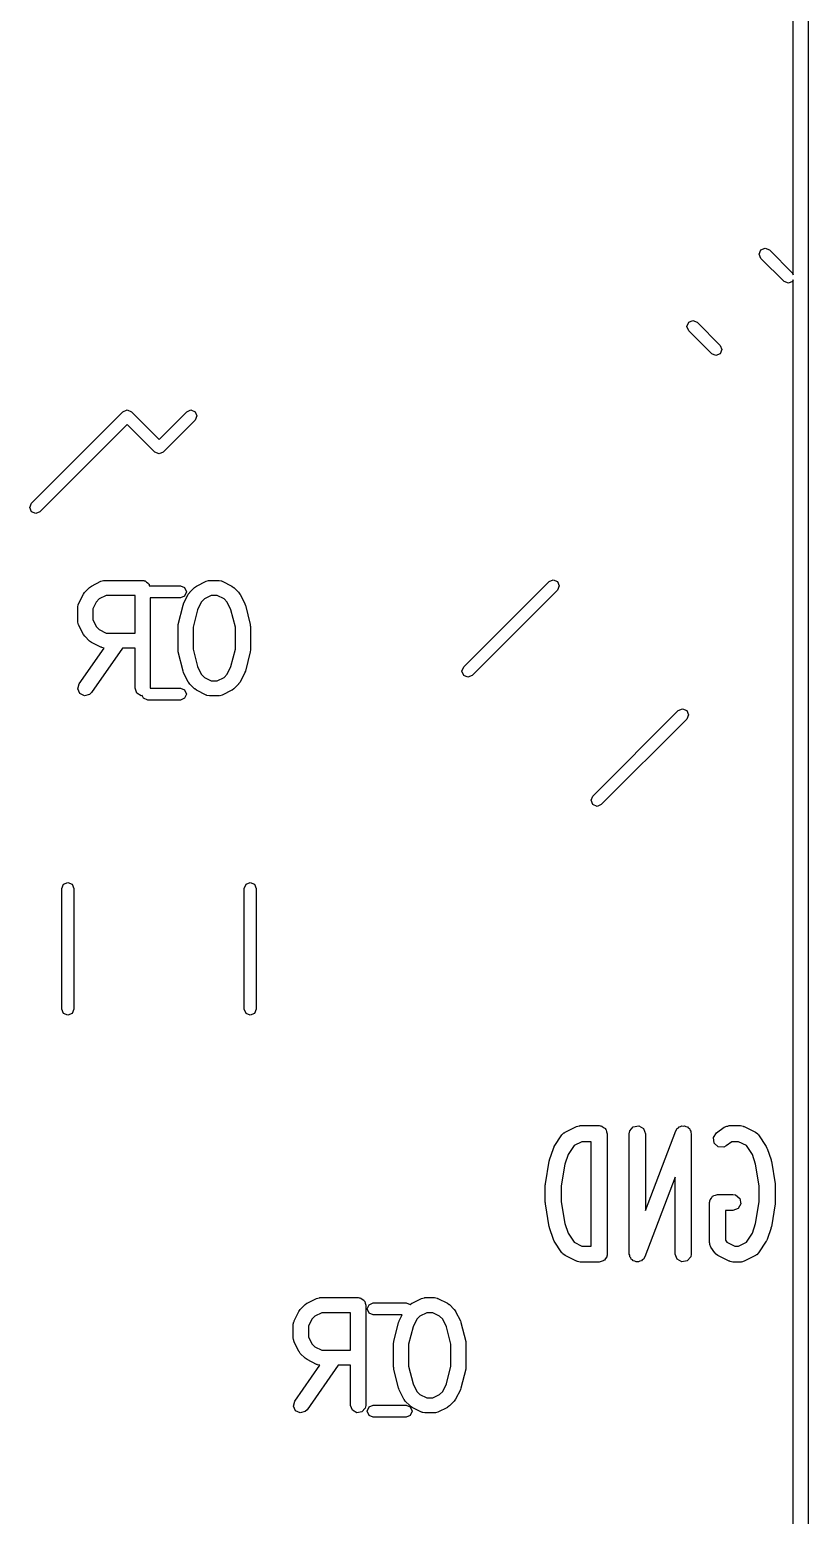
# Model space of a CAD drawing. Extents: x 69 to 230, y -100 to -50.
# Drawn here: x 222.71 to 230.47, y -80.75 to -65.94 of the extents above; entities that cross this region are included whole.
import ezdxf

# ---------------------------------------------------------------- set-up
doc = ezdxf.new("R2010")
doc.units = 0
doc.layers.add('BLACK', color=7, linetype='CONTINUOUS')

msp = doc.modelspace()

# ---------------------------------------------------------------- linework, layer by layer
at = {"layer": 'BLACK', "linetype": 'CONTINUOUS'}
for p, q in [((230.325, -68.3786), (230.325, -56.75)), ((230.475, -56.75), (230.475, -92.15)), ((230.003, -68.1318), (230.046, -68.1143)), ((230.046, -68.1143), (230.088, -68.1318)), ((229.986, -68.1743), (230.003, -68.1318)), ((230.003, -68.2167), (229.986, -68.1743)), ((230.233, -68.4469), (230.003, -68.2167)), ((230.088, -68.1318), (230.318, -68.3621)), ((230.318, -68.3621), (230.325, -68.3786)), ((230.276, -68.4645), (230.233, -68.4469)), ((230.318, -68.4469), (230.276, -68.4645)), ((230.325, -68.4304), (230.318, -68.4469)), ((230.325, -92.15), (230.325, -68.4304)), ((229.264, -68.8955), (229.282, -68.8531)), ((229.282, -68.8531), (229.324, -68.8355)), ((229.324, -68.8355), (229.367, -68.8531)), ((229.367, -68.8531), (229.597, -69.0833)), ((229.282, -68.9379), (229.264, -68.8955)), ((229.512, -69.1682), (229.282, -68.9379)), ((229.554, -69.1857), (229.512, -69.1682)), ((229.597, -69.1682), (229.554, -69.1857)), ((229.597, -69.0833), (229.614, -69.1257)), ((229.614, -69.1257), (229.597, -69.1682)), ((222.727, -70.6569), (223.639, -69.7447)), ((223.639, -69.7447), (223.682, -69.7271)), ((223.682, -69.7271), (223.724, -69.7447)), ((223.724, -69.7447), (224, -70.0205)), ((224, -70.0205), (224.276, -69.7447)), ((224.276, -69.7447), (224.318, -69.7271)), ((224.318, -69.7271), (224.361, -69.7447)), ((224.361, -69.7447), (224.378, -69.7871)), ((223.682, -69.872), (222.812, -70.7417)), ((223.958, -70.1477), (223.682, -69.872)), ((224.361, -69.8295), (224.042, -70.1477)), ((224.378, -69.7871), (224.361, -69.8295)), ((224, -70.1653), (223.958, -70.1477)), ((224.042, -70.1477), (224, -70.1653)), ((222.71, -70.6993), (222.727, -70.6569)), ((222.727, -70.7417), (222.71, -70.6993)), ((222.77, -70.7593), (222.727, -70.7417)), ((222.812, -70.7417), (222.77, -70.7593)), ((223.259, -71.5446), (223.306, -71.497)), ((223.306, -71.497), (223.325, -71.4841)), ((223.325, -71.4841), (223.326, -71.4829)), ((223.326, -71.4829), (223.421, -71.4353)), ((223.421, -71.4353), (223.446, -71.4279)), ((223.446, -71.4279), (223.451, -71.4289)), ((223.451, -71.4289), (223.455, -71.4274)), ((223.455, -71.4274), (223.836, -71.4274)), ((223.836, -71.4274), (223.845, -71.4291)), ((223.845, -71.4291), (223.849, -71.4285)), ((223.849, -71.4285), (223.852, -71.4302)), ((223.852, -71.4302), (223.861, -71.4319)), ((223.861, -71.4319), (223.876, -71.4444)), ((223.876, -71.4444), (223.893, -71.4542)), ((223.893, -71.4542), (223.895, -71.4605)), ((223.895, -71.4605), (223.901, -71.4649)), ((223.901, -71.4649), (223.903, -71.48)), ((223.903, -71.48), (224.213, -71.48)), ((224.213, -71.48), (224.255, -71.4976)), ((224.255, -71.4976), (224.273, -71.54)), ((224.306, -71.5446), (224.354, -71.497)), ((224.354, -71.497), (224.372, -71.4841)), ((224.372, -71.4841), (224.374, -71.4829)), ((224.374, -71.4829), (224.469, -71.4353)), ((224.469, -71.4353), (224.494, -71.4279)), ((224.494, -71.4279), (224.498, -71.4289)), ((224.498, -71.4289), (224.502, -71.4274)), ((224.502, -71.4274), (224.598, -71.4274)), ((224.598, -71.4274), (224.623, -71.4319)), ((224.623, -71.4319), (224.627, -71.4348)), ((224.627, -71.4348), (224.631, -71.4353)), ((224.631, -71.4353), (224.726, -71.4829)), ((224.726, -71.4829), (224.744, -71.4963)), ((224.744, -71.4963), (224.746, -71.497)), ((224.746, -71.497), (224.794, -71.5446)), ((227.038, -72.2898), (227.89, -71.4384)), ((227.975, -71.5232), (227.123, -72.3747)), ((227.89, -71.4384), (227.932, -71.4208)), ((227.932, -71.4208), (227.975, -71.4384)), ((227.975, -71.4384), (227.992, -71.4808)), ((227.992, -71.4808), (227.975, -71.5232)), ((223.189, -71.6929), (223.194, -71.6672)), ((223.194, -71.6672), (223.197, -71.6638)), ((223.197, -71.6593), (223.245, -71.5641)), ((223.197, -71.6638), (223.197, -71.6593)), ((223.245, -71.5641), (223.258, -71.5461)), ((223.258, -71.5461), (223.259, -71.5446)), ((223.374, -71.642), (223.339, -71.7106)), ((223.404, -71.6116), (223.374, -71.642)), ((223.472, -71.5774), (223.404, -71.6116)), ((223.761, -71.5774), (223.472, -71.5774)), ((223.761, -71.9512), (223.761, -71.5774)), ((224.213, -71.6), (223.911, -71.6)), ((223.911, -71.6), (223.911, -72.5)), ((224.192, -71.8651), (224.239, -71.6747)), ((224.255, -71.5824), (224.213, -71.6)), ((224.239, -71.6747), (224.244, -71.6628)), ((224.244, -71.6628), (224.245, -71.6593)), ((224.245, -71.6593), (224.292, -71.5641)), ((224.273, -71.54), (224.255, -71.5824)), ((224.292, -71.5641), (224.306, -71.5461)), ((224.306, -71.5461), (224.306, -71.5446)), ((224.421, -71.642), (224.383, -71.719)), ((224.452, -71.6116), (224.421, -71.642)), ((224.52, -71.5774), (224.452, -71.6116)), ((224.58, -71.5774), (224.52, -71.5774)), ((224.648, -71.6116), (224.58, -71.5774)), ((224.679, -71.642), (224.648, -71.6116)), ((224.717, -71.719), (224.679, -71.642)), ((224.794, -71.5446), (224.806, -71.563)), ((224.806, -71.563), (224.808, -71.5641)), ((224.808, -71.5641), (224.855, -71.6593)), ((224.855, -71.6593), (224.859, -71.6717)), ((224.859, -71.6717), (224.861, -71.6747)), ((224.861, -71.6747), (224.908, -71.8651)), ((223.189, -71.8357), (223.189, -71.6929)), ((223.339, -71.7106), (223.339, -71.818)), ((223.339, -71.818), (223.374, -71.8865)), ((224.383, -71.719), (224.339, -71.8926)), ((224.761, -71.8926), (224.717, -71.719)), ((223.191, -71.8399), (223.189, -71.8357)), ((223.19, -71.8443), (223.191, -71.8399)), ((223.197, -71.8693), (223.19, -71.8443)), ((223.245, -71.9645), (223.197, -71.8693)), ((223.246, -71.9656), (223.245, -71.9645)), ((223.259, -71.984), (223.246, -71.9656)), ((223.374, -71.8865), (223.404, -71.9169)), ((223.404, -71.9169), (223.472, -71.9512)), ((223.472, -71.9512), (223.761, -71.9512)), ((224.189, -71.8833), (224.192, -71.8686)), ((224.189, -72.1214), (224.189, -71.8833)), ((224.192, -71.8686), (224.192, -71.8651)), ((224.339, -71.8926), (224.339, -72.1122)), ((224.761, -72.1122), (224.761, -71.8926)), ((224.908, -71.8651), (224.91, -71.8801)), ((224.91, -71.8801), (224.911, -71.8833)), ((224.911, -71.8833), (224.911, -72.1214)), ((223.203, -72.4594), (223.454, -72.101)), ((223.306, -72.0316), (223.259, -71.984)), ((223.308, -72.0323), (223.306, -72.0316)), ((223.326, -72.0457), (223.308, -72.0323)), ((223.421, -72.0933), (223.326, -72.0457)), ((223.637, -72.1012), (223.326, -72.5454)), ((223.426, -72.0938), (223.421, -72.0933)), ((223.429, -72.0967), (223.426, -72.0938)), ((223.454, -72.101), (223.429, -72.0967)), ((223.761, -72.1012), (223.637, -72.1012)), ((223.761, -72.5024), (223.761, -72.1012)), ((224.19, -72.1247), (224.189, -72.1214)), ((224.192, -72.1396), (224.19, -72.1247)), ((224.339, -72.1122), (224.383, -72.2857)), ((224.717, -72.2857), (224.761, -72.1122)), ((224.911, -72.1214), (224.908, -72.1362)), ((224.239, -72.3301), (224.192, -72.1396)), ((224.908, -72.1396), (224.861, -72.3301)), ((224.908, -72.1362), (224.908, -72.1396)), ((224.241, -72.333), (224.239, -72.3301)), ((224.245, -72.3454), (224.241, -72.333)), ((224.292, -72.4407), (224.245, -72.3454)), ((224.383, -72.2857), (224.421, -72.3627)), ((224.421, -72.3627), (224.452, -72.3931)), ((224.452, -72.3931), (224.52, -72.4274)), ((224.58, -72.4274), (224.648, -72.3931)), ((224.648, -72.3931), (224.679, -72.3627)), ((224.679, -72.3627), (224.717, -72.2857)), ((224.855, -72.3454), (224.808, -72.4407)), ((224.856, -72.3419), (224.855, -72.3454)), ((224.861, -72.3301), (224.856, -72.3419)), ((227.021, -72.3323), (227.038, -72.2898)), ((227.038, -72.3747), (227.021, -72.3323)), ((227.081, -72.3923), (227.038, -72.3747)), ((227.123, -72.3747), (227.081, -72.3923)), ((223.19, -72.5089), (223.203, -72.4594)), ((223.211, -72.5554), (223.19, -72.5089)), ((223.258, -72.5771), (223.211, -72.5554)), ((223.307, -72.5638), (223.258, -72.5771)), ((223.326, -72.5454), (223.307, -72.5638)), ((223.778, -72.5506), (223.761, -72.5024)), ((223.823, -72.5762), (223.778, -72.5506)), ((223.833, -72.5744), (223.823, -72.5762)), ((223.845, -72.6024), (223.833, -72.5744)), ((223.911, -72.5), (224.213, -72.5)), ((224.213, -72.5), (224.255, -72.5176)), ((224.255, -72.5176), (224.273, -72.56)), ((224.273, -72.56), (224.255, -72.6024)), ((224.294, -72.4418), (224.292, -72.4407)), ((224.306, -72.4602), (224.294, -72.4418)), ((224.354, -72.5078), (224.306, -72.4602)), ((224.356, -72.5085), (224.354, -72.5078)), ((224.374, -72.5218), (224.356, -72.5085)), ((224.469, -72.5695), (224.374, -72.5218)), ((224.473, -72.57), (224.469, -72.5695)), ((224.477, -72.5729), (224.473, -72.57)), ((224.502, -72.5774), (224.477, -72.5729)), ((224.52, -72.4274), (224.58, -72.4274)), ((224.631, -72.5695), (224.606, -72.5769)), ((224.726, -72.5218), (224.631, -72.5695)), ((224.728, -72.5207), (224.726, -72.5218)), ((224.746, -72.5078), (224.728, -72.5207)), ((224.794, -72.4602), (224.746, -72.5078)), ((224.808, -72.4407), (224.794, -72.4587)), ((224.794, -72.4587), (224.794, -72.4602)), ((223.887, -72.62), (223.845, -72.6024)), ((224.213, -72.62), (223.887, -72.62)), ((224.255, -72.6024), (224.213, -72.62)), ((224.598, -72.5774), (224.502, -72.5774)), ((224.602, -72.5758), (224.598, -72.5774)), ((224.606, -72.5769), (224.602, -72.5758)), ((229.177, -72.7253), (229.219, -72.7077)), ((229.219, -72.7077), (229.262, -72.7253)), ((228.325, -73.5768), (229.177, -72.7253)), ((229.262, -72.8102), (228.41, -73.6616)), ((229.262, -72.7253), (229.279, -72.7677)), ((229.279, -72.7677), (229.262, -72.8102)), ((228.308, -73.6192), (228.325, -73.5768)), ((228.325, -73.6616), (228.308, -73.6192)), ((228.368, -73.6792), (228.325, -73.6616)), ((228.41, -73.6616), (228.368, -73.6792)), ((223.03, -74.4979), (223.048, -74.4555)), ((223.03, -75.7021), (223.03, -74.4979)), ((223.048, -74.4555), (223.09, -74.4379)), ((223.09, -74.4379), (223.132, -74.4555)), ((223.132, -74.4555), (223.15, -74.4979)), ((223.15, -74.4979), (223.15, -75.7021)), ((224.85, -74.4979), (224.868, -74.4555)), ((224.85, -75.7021), (224.85, -74.4979)), ((224.868, -74.4555), (224.91, -74.4379)), ((224.91, -74.4379), (224.952, -74.4555)), ((224.952, -74.4555), (224.97, -74.4979)), ((224.97, -74.4979), (224.97, -75.7021)), ((223.048, -75.7445), (223.03, -75.7021)), ((223.09, -75.7621), (223.048, -75.7445)), ((223.132, -75.7445), (223.09, -75.7621)), ((223.15, -75.7021), (223.132, -75.7445)), ((224.868, -75.7445), (224.85, -75.7021)), ((224.91, -75.7621), (224.868, -75.7445)), ((224.952, -75.7445), (224.91, -75.7621)), ((224.97, -75.7021), (224.952, -75.7445)), ((228.163, -76.8713), (228.19, -76.8634)), ((228.19, -76.8634), (228.195, -76.8645)), ((228.195, -76.8645), (228.199, -76.8629)), ((228.199, -76.8629), (228.39, -76.8629)), ((228.39, -76.8629), (228.4, -76.8647)), ((228.4, -76.8647), (228.403, -76.8641)), ((228.403, -76.8641), (228.406, -76.8658)), ((228.406, -76.8658), (228.417, -76.8677)), ((228.417, -76.8677), (228.433, -76.881)), ((228.73, -76.8736), (228.784, -76.8641)), ((228.784, -76.8641), (228.832, -76.8914)), ((229.202, -76.871), (229.215, -76.8639)), ((229.215, -76.8639), (229.228, -76.8664)), ((229.228, -76.8664), (229.242, -76.8641)), ((229.242, -76.8641), (229.254, -76.8714)), ((229.637, -76.8789), (229.662, -76.8663)), ((229.662, -76.8663), (229.674, -76.867)), ((229.674, -76.867), (229.685, -76.8629)), ((229.685, -76.8629), (229.799, -76.8629)), ((229.799, -76.8629), (229.826, -76.8677)), ((229.826, -76.8677), (229.83, -76.8708)), ((227.942, -77.0699), (228.018, -76.9556)), ((228.018, -76.9556), (228.037, -76.9355)), ((228.037, -76.9355), (228.044, -76.9336)), ((228.044, -76.9336), (228.049, -76.9284)), ((228.049, -76.9284), (228.163, -76.8713)), ((228.433, -76.881), (228.451, -76.8914)), ((228.451, -76.8914), (228.453, -76.8982)), ((228.453, -76.8982), (228.459, -76.9029)), ((228.459, -76.9029), (228.462, -76.9233)), ((228.462, -76.9233), (228.47, -76.9429)), ((228.47, -76.9429), (228.47, -78.1429)), ((228.69, -76.9429), (228.695, -76.9155)), ((228.69, -78.1429), (228.69, -76.9429)), ((228.695, -76.9155), (228.73, -76.8736)), ((228.832, -76.8914), (228.85, -76.9429)), ((228.85, -77.7081), (229.153, -76.9144)), ((228.85, -76.9429), (228.85, -77.7081)), ((229.153, -76.9144), (229.167, -76.8905)), ((229.167, -76.8905), (229.179, -76.8839)), ((229.179, -76.8839), (229.188, -76.8736)), ((229.188, -76.8736), (229.202, -76.871)), ((229.254, -76.8714), (229.269, -76.8742)), ((229.269, -76.8742), (229.277, -76.8847)), ((229.277, -76.8847), (229.289, -76.8914)), ((229.289, -76.8914), (229.294, -76.9052)), ((229.294, -76.9052), (229.303, -76.9166)), ((229.303, -76.9166), (229.303, -76.9301)), ((229.303, -76.9301), (229.308, -76.9429)), ((229.308, -76.9429), (229.308, -78.1429)), ((229.531, -76.9818), (229.561, -76.936)), ((229.537, -77.0362), (229.531, -76.9818)), ((229.561, -76.936), (229.637, -76.8789)), ((229.83, -76.8708), (229.835, -76.8713)), ((229.835, -76.8713), (229.949, -76.9284)), ((229.949, -76.9284), (229.971, -76.945)), ((229.971, -76.945), (229.974, -76.9515)), ((229.974, -76.9515), (229.98, -76.9556)), ((229.98, -76.9556), (230.056, -77.0699)), ((227.895, -77.2033), (227.933, -77.089)), ((227.933, -77.089), (227.941, -77.0733)), ((227.941, -77.0733), (227.942, -77.0699)), ((228.081, -77.1497), (228.048, -77.2479)), ((228.14, -77.0621), (228.081, -77.1497)), ((228.218, -77.0229), (228.14, -77.0621)), ((228.31, -77.0229), (228.218, -77.0229)), ((228.31, -78.0629), (228.31, -77.0229)), ((229.577, -77.0736), (229.537, -77.0362)), ((229.632, -77.0766), (229.577, -77.0736)), ((229.657, -77.064), (229.632, -77.0766)), ((229.711, -77.0229), (229.657, -77.064)), ((229.78, -77.0229), (229.711, -77.0229)), ((229.859, -77.0621), (229.78, -77.0229)), ((229.917, -77.1497), (229.859, -77.0621)), ((229.95, -77.2479), (229.917, -77.1497)), ((230.056, -77.0699), (230.063, -77.0863)), ((230.063, -77.0863), (230.065, -77.089)), ((230.065, -77.089), (230.104, -77.2033)), ((227.853, -77.444), (227.892, -77.2154)), ((227.892, -77.2154), (227.895, -77.2066)), ((227.895, -77.2066), (227.895, -77.2033)), ((228.048, -77.2479), (228.012, -77.4638)), ((229.986, -77.4638), (229.95, -77.2479)), ((230.104, -77.2033), (230.105, -77.2125)), ((230.105, -77.2125), (230.107, -77.2154)), ((230.107, -77.2154), (230.145, -77.444)), ((227.852, -77.4571), (227.854, -77.4474)), ((227.852, -77.6286), (227.852, -77.4571)), ((227.854, -77.4474), (227.853, -77.444)), ((229.148, -77.3776), (228.845, -78.1713)), ((229.148, -78.1429), (229.148, -77.3776)), ((230.145, -77.444), (230.145, -77.4539)), ((230.145, -77.4539), (230.146, -77.4571)), ((230.146, -77.4571), (230.146, -77.6286)), ((228.012, -77.4638), (228.012, -77.622)), ((229.493, -77.6116), (229.495, -77.6012)), ((229.495, -77.6012), (229.509, -77.5853)), ((229.509, -77.5853), (229.519, -77.5673)), ((229.519, -77.5673), (229.526, -77.5648)), ((229.526, -77.5648), (229.53, -77.5593)), ((229.53, -77.5593), (229.551, -77.5557)), ((229.551, -77.5557), (229.57, -77.5486)), ((229.57, -77.5486), (229.723, -77.5486)), ((229.723, -77.5486), (229.75, -77.5534)), ((229.75, -77.5534), (229.792, -77.5886)), ((229.792, -77.5886), (229.802, -77.6425)), ((229.986, -77.622), (229.986, -77.4638)), ((227.854, -77.6318), (227.852, -77.6286)), ((227.853, -77.6417), (227.854, -77.6318)), ((227.892, -77.8703), (227.853, -77.6417)), ((228.012, -77.622), (228.048, -77.8378)), ((229.49, -77.6286), (229.492, -77.6182)), ((229.49, -78.0286), (229.49, -77.6286)), ((229.492, -77.6147), (229.493, -77.6116)), ((229.492, -77.6182), (229.492, -77.6147)), ((229.723, -77.7086), (229.65, -77.7086)), ((229.65, -77.7086), (229.65, -78.0043)), ((229.774, -77.6899), (229.723, -77.7086)), ((229.802, -77.6425), (229.774, -77.6899)), ((229.95, -77.8378), (229.986, -77.622)), ((230.145, -77.6417), (230.107, -77.8703)), ((230.146, -77.6286), (230.144, -77.6383)), ((230.144, -77.6383), (230.145, -77.6417)), ((227.893, -77.8732), (227.892, -77.8703)), ((227.895, -77.8824), (227.893, -77.8732)), ((227.933, -77.9967), (227.895, -77.8824)), ((228.048, -77.8378), (228.081, -77.936)), ((229.917, -77.936), (229.95, -77.8378)), ((230.104, -77.8824), (230.065, -77.9967)), ((230.107, -77.8703), (230.103, -77.8791)), ((230.103, -77.8791), (230.104, -77.8824)), ((227.935, -77.9994), (227.933, -77.9967)), ((227.942, -78.0158), (227.935, -77.9994)), ((228.018, -78.1301), (227.942, -78.0158)), ((228.081, -77.936), (228.14, -78.0237)), ((228.14, -78.0237), (228.218, -78.0629)), ((229.494, -78.0378), (229.49, -78.0286)), ((229.493, -78.0475), (229.494, -78.0378)), ((229.504, -78.0729), (229.493, -78.0475)), ((229.65, -78.0043), (229.663, -78.0237)), ((229.663, -78.0237), (229.742, -78.0629)), ((229.78, -78.0629), (229.859, -78.0237)), ((229.859, -78.0237), (229.917, -77.936)), ((230.056, -78.0158), (229.98, -78.1301)), ((230.057, -78.0124), (230.056, -78.0158)), ((230.065, -77.9967), (230.057, -78.0124)), ((228.024, -78.1343), (228.018, -78.1301)), ((228.027, -78.1407), (228.024, -78.1343)), ((228.049, -78.1573), (228.027, -78.1407)), ((228.163, -78.2144), (228.049, -78.1573)), ((228.218, -78.0629), (228.31, -78.0629)), ((228.451, -78.1861), (228.441, -78.2041)), ((228.465, -78.1702), (228.451, -78.1861)), ((228.467, -78.1598), (228.465, -78.1702)), ((228.468, -78.1567), (228.467, -78.1598)), ((228.47, -78.1429), (228.468, -78.1532)), ((228.468, -78.1532), (228.468, -78.1567)), ((228.695, -78.1556), (228.69, -78.1429)), ((228.695, -78.1691), (228.695, -78.1556)), ((228.704, -78.1805), (228.695, -78.1691)), ((228.709, -78.1943), (228.704, -78.1805)), ((228.721, -78.201), (228.709, -78.1943)), ((228.729, -78.2115), (228.721, -78.201)), ((228.819, -78.2018), (228.81, -78.2121)), ((228.831, -78.1952), (228.819, -78.2018)), ((228.845, -78.1713), (228.831, -78.1952)), ((229.166, -78.1943), (229.148, -78.1429)), ((229.214, -78.2216), (229.166, -78.1943)), ((229.303, -78.1702), (229.268, -78.2121)), ((229.308, -78.1429), (229.303, -78.1702)), ((229.542, -78.1301), (229.504, -78.0729)), ((229.548, -78.1343), (229.542, -78.1301)), ((229.55, -78.1407), (229.548, -78.1343)), ((229.573, -78.1573), (229.55, -78.1407)), ((229.687, -78.2144), (229.573, -78.1573)), ((229.742, -78.0629), (229.78, -78.0629)), ((229.949, -78.1573), (229.835, -78.2144)), ((229.954, -78.1522), (229.949, -78.1573)), ((229.961, -78.1502), (229.954, -78.1522)), ((229.98, -78.1301), (229.961, -78.1502)), ((228.168, -78.215), (228.163, -78.2144)), ((228.172, -78.218), (228.168, -78.215)), ((228.199, -78.2229), (228.172, -78.218)), ((228.39, -78.2229), (228.199, -78.2229)), ((228.409, -78.2157), (228.39, -78.2229)), ((228.43, -78.2121), (228.409, -78.2157)), ((228.434, -78.2066), (228.43, -78.2121)), ((228.441, -78.2041), (228.434, -78.2066)), ((228.744, -78.2143), (228.729, -78.2115)), ((228.757, -78.2216), (228.744, -78.2143)), ((228.77, -78.2193), (228.757, -78.2216)), ((228.783, -78.2218), (228.77, -78.2193)), ((228.796, -78.2147), (228.783, -78.2218)), ((228.81, -78.2121), (228.796, -78.2147)), ((229.268, -78.2121), (229.214, -78.2216)), ((229.692, -78.215), (229.687, -78.2144)), ((229.695, -78.218), (229.692, -78.215)), ((229.723, -78.2229), (229.695, -78.218)), ((229.799, -78.2229), (229.723, -78.2229)), ((229.804, -78.2212), (229.799, -78.2229)), ((229.808, -78.2223), (229.804, -78.2212)), ((229.835, -78.2144), (229.808, -78.2223)), ((225.409, -78.6946), (225.456, -78.647)), ((225.456, -78.647), (225.475, -78.6341)), ((225.475, -78.6341), (225.476, -78.6329)), ((225.476, -78.6329), (225.571, -78.5853)), ((225.571, -78.5853), (225.596, -78.5779)), ((225.596, -78.5779), (225.601, -78.5789)), ((225.601, -78.5789), (225.605, -78.5774)), ((225.605, -78.5774), (225.986, -78.5774)), ((225.986, -78.5774), (225.995, -78.5791)), ((225.995, -78.5791), (225.999, -78.5785)), ((225.999, -78.5785), (226.002, -78.5802)), ((226.002, -78.5802), (226.011, -78.5819)), ((226.011, -78.5819), (226.026, -78.5944)), ((226.026, -78.5944), (226.043, -78.6042)), ((226.043, -78.6042), (226.045, -78.6105)), ((226.045, -78.6105), (226.051, -78.6149)), ((226.051, -78.6149), (226.054, -78.6341)), ((226.054, -78.6341), (226.061, -78.6524)), ((226.077, -78.69), (226.095, -78.6476)), ((226.095, -78.6476), (226.137, -78.63)), ((226.137, -78.63), (226.463, -78.63)), ((226.463, -78.63), (226.504, -78.6471)), ((226.504, -78.647), (226.522, -78.6341)), ((226.504, -78.6471), (226.504, -78.647)), ((226.522, -78.6341), (226.524, -78.6329)), ((226.524, -78.6329), (226.619, -78.5853)), ((226.619, -78.5853), (226.644, -78.5779)), ((226.644, -78.5779), (226.648, -78.5789)), ((226.648, -78.5789), (226.652, -78.5774)), ((226.652, -78.5774), (226.748, -78.5774)), ((226.748, -78.5774), (226.773, -78.5819)), ((226.773, -78.5819), (226.777, -78.5848)), ((226.777, -78.5848), (226.781, -78.5853)), ((226.781, -78.5853), (226.876, -78.6329)), ((226.876, -78.6329), (226.894, -78.6463)), ((226.894, -78.6463), (226.896, -78.647)), ((226.896, -78.647), (226.944, -78.6946)), ((225.347, -78.8093), (225.395, -78.7141)), ((225.395, -78.7141), (225.408, -78.6961)), ((225.408, -78.6961), (225.409, -78.6946)), ((225.524, -78.792), (225.489, -78.8606)), ((225.554, -78.7616), (225.524, -78.792)), ((225.622, -78.7274), (225.554, -78.7616)), ((225.911, -78.7274), (225.622, -78.7274)), ((225.911, -79.1012), (225.911, -78.7274)), ((226.061, -78.6524), (226.061, -79.6524)), ((226.095, -78.7324), (226.077, -78.69)), ((226.137, -78.75), (226.095, -78.7324)), ((226.424, -78.75), (226.137, -78.75)), ((226.395, -78.8093), (226.424, -78.75)), ((226.571, -78.792), (226.533, -78.869)), ((226.602, -78.7616), (226.571, -78.792)), ((226.67, -78.7274), (226.602, -78.7616)), ((226.73, -78.7274), (226.67, -78.7274)), ((226.798, -78.7616), (226.73, -78.7274)), ((226.829, -78.792), (226.798, -78.7616)), ((226.867, -78.869), (226.829, -78.792)), ((226.944, -78.6946), (226.956, -78.713)), ((226.956, -78.713), (226.958, -78.7141)), ((226.958, -78.7141), (227.005, -78.8093)), ((225.339, -78.8429), (225.344, -78.8172)), ((225.339, -78.9857), (225.339, -78.8429)), ((225.344, -78.8172), (225.347, -78.8138)), ((225.347, -78.8138), (225.347, -78.8093)), ((225.489, -78.8606), (225.489, -78.968)), ((226.342, -79.0151), (226.389, -78.8247)), ((226.389, -78.8247), (226.394, -78.8128)), ((226.394, -78.8128), (226.395, -78.8093)), ((226.533, -78.869), (226.489, -79.0426)), ((226.911, -79.0426), (226.867, -78.869)), ((227.005, -78.8093), (227.009, -78.8217)), ((227.009, -78.8217), (227.011, -78.8247)), ((227.011, -78.8247), (227.058, -79.0151)), ((225.341, -78.9899), (225.339, -78.9857)), ((225.34, -78.9943), (225.341, -78.9899)), ((225.347, -79.0193), (225.34, -78.9943)), ((225.395, -79.1145), (225.347, -79.0193)), ((225.489, -78.968), (225.524, -79.0365)), ((225.524, -79.0365), (225.554, -79.0669)), ((225.554, -79.0669), (225.622, -79.1012)), ((226.339, -79.0333), (226.342, -79.0186)), ((226.339, -79.2714), (226.339, -79.0333)), ((226.342, -79.0186), (226.342, -79.0151)), ((226.489, -79.0426), (226.489, -79.2622)), ((226.911, -79.2622), (226.911, -79.0426)), ((227.058, -79.0151), (227.06, -79.0301)), ((227.06, -79.0301), (227.061, -79.0333)), ((227.061, -79.0333), (227.061, -79.2714)), ((225.396, -79.1156), (225.395, -79.1145)), ((225.409, -79.134), (225.396, -79.1156)), ((225.456, -79.1816), (225.409, -79.134)), ((225.458, -79.1823), (225.456, -79.1816)), ((225.476, -79.1957), (225.458, -79.1823)), ((225.571, -79.2433), (225.476, -79.1957)), ((225.622, -79.1012), (225.911, -79.1012)), ((225.353, -79.6094), (225.604, -79.251)), ((225.787, -79.2512), (225.476, -79.6954)), ((225.576, -79.2438), (225.571, -79.2433)), ((225.579, -79.2467), (225.576, -79.2438)), ((225.604, -79.251), (225.579, -79.2467)), ((225.911, -79.2512), (225.787, -79.2512)), ((225.911, -79.6524), (225.911, -79.2512)), ((226.34, -79.2747), (226.339, -79.2714)), ((226.342, -79.2896), (226.34, -79.2747)), ((226.389, -79.4801), (226.342, -79.2896)), ((226.489, -79.2622), (226.533, -79.4357)), ((226.867, -79.4357), (226.911, -79.2622)), ((227.058, -79.2896), (227.011, -79.4801)), ((227.061, -79.2714), (227.058, -79.2862)), ((227.058, -79.2862), (227.058, -79.2896)), ((226.391, -79.483), (226.389, -79.4801)), ((226.395, -79.4954), (226.391, -79.483)), ((226.442, -79.5907), (226.395, -79.4954)), ((226.533, -79.4357), (226.571, -79.5127)), ((226.571, -79.5127), (226.602, -79.5431)), ((226.798, -79.5431), (226.829, -79.5127)), ((226.829, -79.5127), (226.867, -79.4357)), ((227.005, -79.4954), (226.958, -79.5907)), ((227.006, -79.4919), (227.005, -79.4954)), ((227.011, -79.4801), (227.006, -79.4919)), ((225.34, -79.6589), (225.353, -79.6094)), ((225.361, -79.7054), (225.34, -79.6589)), ((225.928, -79.7006), (225.911, -79.6524)), ((226.056, -79.678), (226.023, -79.7173)), ((226.061, -79.6524), (226.056, -79.678)), ((226.077, -79.71), (226.095, -79.6676)), ((226.095, -79.6676), (226.137, -79.65)), ((226.137, -79.65), (226.463, -79.65)), ((226.444, -79.5918), (226.442, -79.5907)), ((226.456, -79.6102), (226.444, -79.5918)), ((226.504, -79.6578), (226.456, -79.6102)), ((226.463, -79.65), (226.505, -79.6676)), ((226.506, -79.6585), (226.504, -79.6578)), ((226.505, -79.6676), (226.523, -79.71)), ((226.524, -79.6718), (226.506, -79.6585)), ((226.619, -79.7195), (226.524, -79.6718)), ((226.602, -79.5431), (226.67, -79.5774)), ((226.67, -79.5774), (226.73, -79.5774)), ((226.73, -79.5774), (226.798, -79.5431)), ((226.876, -79.6718), (226.781, -79.7195)), ((226.878, -79.6707), (226.876, -79.6718)), ((226.896, -79.6578), (226.878, -79.6707)), ((226.944, -79.6102), (226.896, -79.6578)), ((226.958, -79.5907), (226.944, -79.6087)), ((226.944, -79.6087), (226.944, -79.6102)), ((225.408, -79.7271), (225.361, -79.7054)), ((225.457, -79.7138), (225.408, -79.7271)), ((225.476, -79.6954), (225.457, -79.7138)), ((225.973, -79.7262), (225.928, -79.7006)), ((226.023, -79.7173), (225.973, -79.7262)), ((226.095, -79.7524), (226.077, -79.71)), ((226.137, -79.77), (226.095, -79.7524)), ((226.463, -79.77), (226.137, -79.77)), ((226.505, -79.7524), (226.463, -79.77)), ((226.523, -79.71), (226.505, -79.7524)), ((226.623, -79.72), (226.619, -79.7195)), ((226.627, -79.7229), (226.623, -79.72)), ((226.652, -79.7274), (226.627, -79.7229)), ((226.748, -79.7274), (226.652, -79.7274)), ((226.752, -79.7258), (226.748, -79.7274)), ((226.756, -79.7269), (226.752, -79.7258)), ((226.781, -79.7195), (226.756, -79.7269))]:
    msp.add_line(p, q, dxfattribs=at)

doc.saveas('drawing.dxf')
